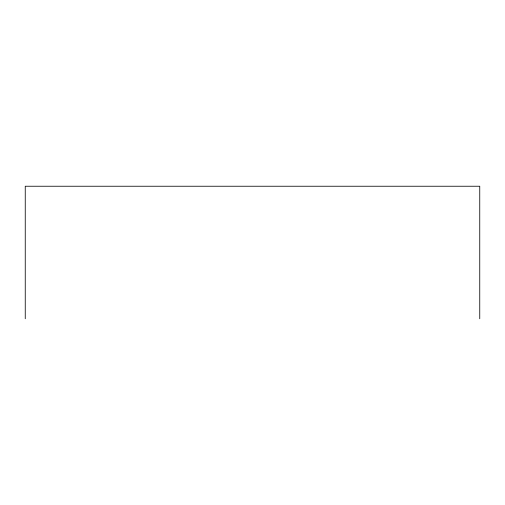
<?xml version="1.0" encoding="UTF-8"?>
<svg xmlns="http://www.w3.org/2000/svg" width="505" height="505" viewBox="0 0 505 505"><rect width="100%" height="100%" fill="white"/><g stroke="black" fill="none" stroke-linecap="round" stroke-linejoin="round"><path stroke-width="0.76" d="M479.75 318.762L479.75 186.238L25.25 186.238L25.25 318.762"/></g></svg>
